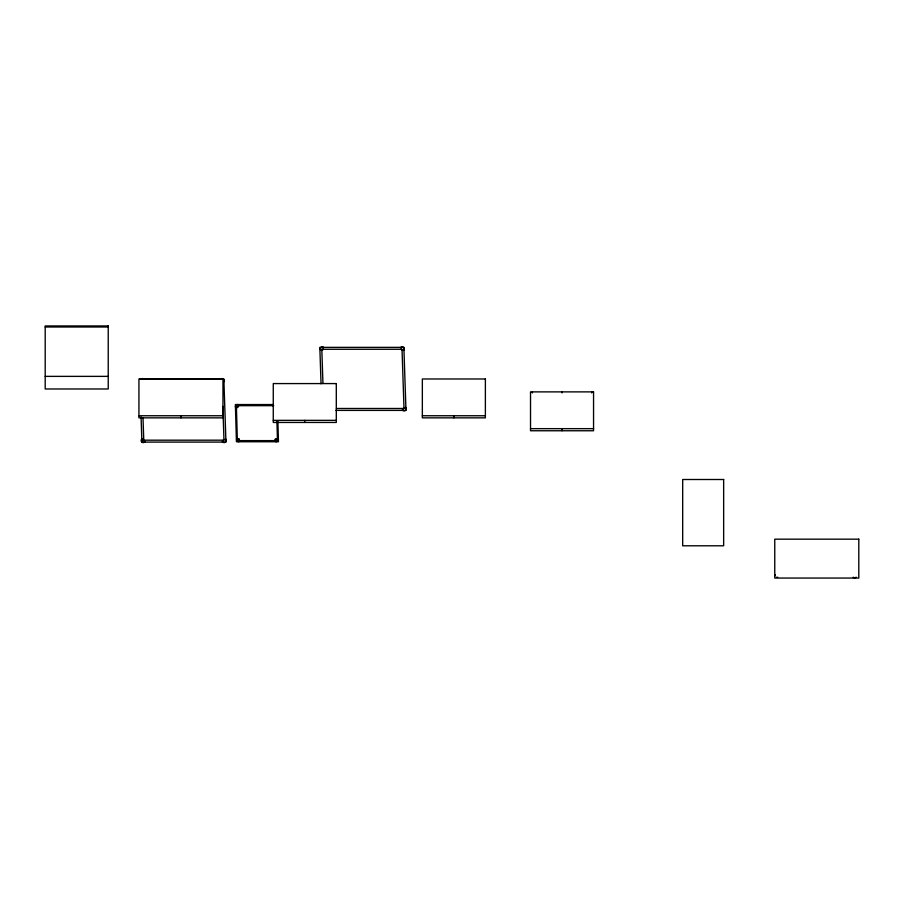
<?xml version="1.0" encoding="UTF-8"?>
<svg xmlns="http://www.w3.org/2000/svg" width="904" height="904" viewBox="0 0 904 904"><rect width="100%" height="100%" fill="white"/><g stroke="black" fill="none" stroke-linecap="round" stroke-linejoin="round"><path stroke-width="1.36" d="M144.233 440.813L143.273 439.457M142.335 439.943L142.459 441.22M401.263 348.402L401.376 349.667L402.642 349.882M45.2 326.999L108.231 326.999M45.2 376.369L108.231 376.369M139.804 379.058L223.853 379.058L225.955 442.09L141.905 442.09L141.069 416.88M273.211 404.563L235.39 404.563L236.441 441.751L278.466 441.751L277.878 421.083M273.72 405.681L236.373 405.681L237.368 440.621L277.471 440.621L276.918 421.061M336.446 408.484L403.998 408.484L402.02 349.272L321.813 349.272L322.931 383.104M335.938 410.393L405.975 410.393L403.873 347.362L319.835 347.362L321.044 383.782M138.933 415.75L222.972 415.75M422.349 415.75L485.38 415.75M273.268 420.349L336.299 420.349M530.524 428.654L593.555 428.654M404.45 407.806L403.116 409.037M224.678 439.615L223.627 439.57L223.096 440.734M321.372 349.441L322.796 349.882L323.236 348.469M222.847 406.348L223.977 440.18L143.759 440.18L143.001 417.625M591.691 391.884L591.691 392.935M562.039 391.884L562.039 392.935M562.039 428.654L562.039 430.756M532.377 391.884L532.377 392.935M453.864 415.75L453.864 417.851M304.784 420.349L304.784 422.45M180.947 415.75L180.947 417.851M856.156 577.17A2.102 2.102 0 0 1 853.184 577.17M777.734 577.215A2.102 2.102 0 0 1 776.649 577.215M775.169 575.724A2.102 2.102 0 0 1 775.169 574.639M239.187 441.593A2.102 2.102 0 0 1 238.091 441.593M237.153 441.05A2.102 2.102 0 0 1 236.543 439.57M272.658 405.659A2.102 2.102 0 0 1 273.426 404.89M277.991 438.542A2.102 2.102 0 0 1 277.991 440.643M276.714 441.627A2.102 2.102 0 0 1 275.63 441.627M236.486 408.438A2.102 2.102 0 0 1 236.046 408.099M235.503 407.162A2.102 2.102 0 0 1 235.503 406.065M235.718 405.568A2.102 2.102 0 0 1 239.357 405.568M140.798 379.171A2.102 2.102 0 0 1 143.77 379.171M225.604 439.016A2.102 2.102 0 0 1 225.401 442.169A2.102 2.102 0 0 1 222.294 441.547M220.632 379.171A2.102 2.102 0 0 1 223.604 379.171A2.102 2.102 0 0 1 223.604 382.143M145.047 441.547A2.102 2.102 0 0 1 141.736 441.988A2.102 2.102 0 0 1 142.177 438.677M405.625 407.32A2.102 2.102 0 0 1 405.421 410.472A2.102 2.102 0 0 1 402.325 409.851M400.664 347.475A2.102 2.102 0 0 1 403.636 347.475A2.102 2.102 0 0 1 403.636 350.447M320.491 350.006A2.102 2.102 0 0 1 320.491 347.904M320.818 347.475A2.102 2.102 0 0 1 323.79 347.475M236.532 406.303C237.662 410.359 239.763 403.591 236.532 406.303M237.639 439.254C238.769 443.322 240.859 436.553 237.639 439.254M275.166 439.287C276.296 443.344 278.398 436.575 275.166 439.287M108.231 325.948L45.2 325.948L45.2 388.98L108.231 388.98L108.231 325.948M222.972 378.979L138.933 378.979L138.933 417.851L222.972 417.851L222.972 378.979M485.38 378.979L422.349 378.979L422.349 417.851L485.38 417.851L485.38 378.979M336.299 383.578L273.268 383.578L273.268 422.45L336.299 422.45L336.299 383.578M593.555 391.884L530.524 391.884L530.524 430.756L593.555 430.756L593.555 391.884M723.652 479.504L682.689 479.504L682.689 545.79L723.652 545.79L723.652 479.504M858.8 539.168L774.762 539.168L774.762 578.051L858.8 578.051L858.8 539.168"/></g></svg>
